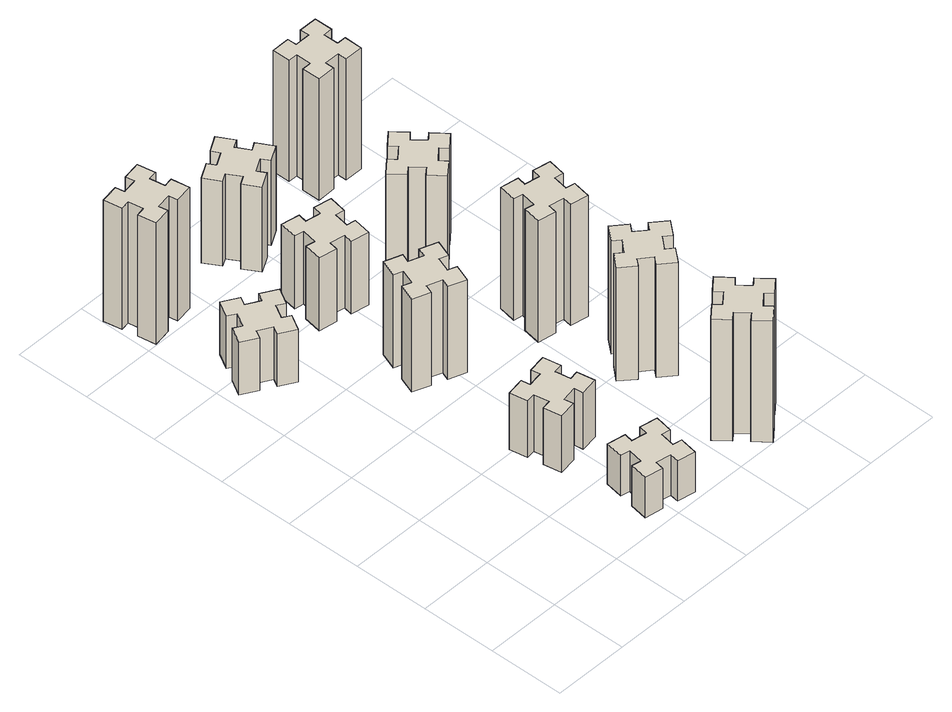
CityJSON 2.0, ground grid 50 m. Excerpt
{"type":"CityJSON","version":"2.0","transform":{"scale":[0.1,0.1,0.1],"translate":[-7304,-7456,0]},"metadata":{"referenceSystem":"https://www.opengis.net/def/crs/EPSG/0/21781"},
"CityObjects":{
"building1":{"type":"Building","attributes":{"class":"1000","function":"1000","usage":"1000","yearOfConstruction":2016,"roofType":"1000","measuredHeight":39,"storeysAboveGround":30,"storeysBelowGround":0},"geometry":[{"type":"Solid","lod":"1","boundaries":[[[[0,1,2,3,4,5,6,7,8,9,10,11,12,13,14,15,16,17,18,19]],[[17,16,20,21]],[[16,15,22,20]],[[15,14,23,22]],[[14,13,24,23]],[[13,12,25,24]],[[12,11,26,25]],[[11,10,27,26]],[[10,9,28,27]],[[9,8,29,28]],[[8,7,30,29]],[[7,6,31,30]],[[6,5,32,31]],[[5,4,33,32]],[[4,3,34,33]],[[3,2,35,34]],[[2,1,36,35]],[[1,0,37,36]],[[0,19,38,37]],[[19,18,39,38]],[[18,17,21,39]],[[24,25,26,27,28,29,30,31,32,33,34,35,36,37,38,39,21,20,22,23]]]]}]},
"building2":{"type":"Building","attributes":{"class":"1000","function":"1000","usage":"1000","yearOfConstruction":2016,"roofType":"1000","measuredHeight":30,"storeysAboveGround":30,"storeysBelowGround":0},"geometry":[{"type":"Solid","lod":"1","boundaries":[[[[40,41,42,43,44,45,46,47,48,49,50,51,52,53,54,55,56,57,58,59]],[[57,56,60,61]],[[56,55,62,60]],[[55,54,63,62]],[[54,53,64,63]],[[53,52,65,64]],[[52,51,66,65]],[[51,50,67,66]],[[50,49,68,67]],[[49,48,69,68]],[[48,47,70,69]],[[47,46,71,70]],[[46,45,72,71]],[[45,44,73,72]],[[44,43,74,73]],[[43,42,75,74]],[[42,41,76,75]],[[41,40,77,76]],[[40,59,78,77]],[[59,58,79,78]],[[58,57,61,79]],[[64,65,66,67,68,69,70,71,72,73,74,75,76,77,78,79,61,60,62,63]]]]}]},
"building3":{"type":"Building","attributes":{"class":"1000","function":"1000","usage":"1000","yearOfConstruction":2016,"roofType":"1000","measuredHeight":90,"storeysAboveGround":30,"storeysBelowGround":0},"geometry":[{"type":"Solid","lod":"1","boundaries":[[[[80,81,82,83,84,85,86,87,88,89,90,91,92,93,94,95,96,97,98,99]],[[97,96,100,101]],[[96,95,102,100]],[[95,94,103,102]],[[94,93,104,103]],[[93,92,105,104]],[[92,91,106,105]],[[91,90,107,106]],[[90,89,108,107]],[[89,88,109,108]],[[88,87,110,109]],[[87,86,111,110]],[[86,85,112,111]],[[85,84,113,112]],[[84,83,114,113]],[[83,82,115,114]],[[82,81,116,115]],[[81,80,117,116]],[[80,99,118,117]],[[99,98,119,118]],[[98,97,101,119]],[[104,105,106,107,108,109,110,111,112,113,114,115,116,117,118,119,101,100,102,103]]]]}]},
"building4":{"type":"Building","attributes":{"class":"1000","function":"1000","usage":"1000","yearOfConstruction":2016,"roofType":"1000","measuredHeight":42,"storeysAboveGround":30,"storeysBelowGround":0},"geometry":[{"type":"Solid","lod":"1","boundaries":[[[[120,121,122,123,124,125,126,127,128,129,130,131,132,133,134,135,136,137,138,139]],[[137,136,140,141]],[[136,135,142,140]],[[135,134,143,142]],[[134,133,144,143]],[[133,132,145,144]],[[132,131,146,145]],[[131,130,147,146]],[[130,129,148,147]],[[129,128,149,148]],[[128,127,150,149]],[[127,126,151,150]],[[126,125,152,151]],[[125,124,153,152]],[[124,123,154,153]],[[123,122,155,154]],[[122,121,156,155]],[[121,120,157,156]],[[120,139,158,157]],[[139,138,159,158]],[[138,137,141,159]],[[144,145,146,147,148,149,150,151,152,153,154,155,156,157,158,159,141,140,142,143]]]]}]},
"building5":{"type":"Building","attributes":{"class":"1000","function":"1000","usage":"1000","yearOfConstruction":2016,"roofType":"1000","measuredHeight":69,"storeysAboveGround":30,"storeysBelowGround":0},"geometry":[{"type":"Solid","lod":"1","boundaries":[[[[160,161,162,163,164,165,166,167,168,169,170,171,172,173,174,175,176,177,178,179]],[[177,176,180,181]],[[176,175,182,180]],[[175,174,183,182]],[[174,173,184,183]],[[173,172,185,184]],[[172,171,186,185]],[[171,170,187,186]],[[170,169,188,187]],[[169,168,189,188]],[[168,167,190,189]],[[167,166,191,190]],[[166,165,192,191]],[[165,164,193,192]],[[164,163,194,193]],[[163,162,195,194]],[[162,161,196,195]],[[161,160,197,196]],[[160,179,198,197]],[[179,178,199,198]],[[178,177,181,199]],[[184,185,186,187,188,189,190,191,192,193,194,195,196,197,198,199,181,180,182,183]]]]}]},
"building6":{"type":"Building","attributes":{"class":"1000","function":"1000","usage":"1000","yearOfConstruction":2016,"roofType":"1000","measuredHeight":54,"storeysAboveGround":30,"storeysBelowGround":0},"geometry":[{"type":"Solid","lod":"1","boundaries":[[[[200,201,202,203,204,205,206,207,208,209,210,211,212,213,214,215,216,217,218,219]],[[217,216,220,221]],[[216,215,222,220]],[[215,214,223,222]],[[214,213,224,223]],[[213,212,225,224]],[[212,211,226,225]],[[211,210,227,226]],[[210,209,228,227]],[[209,208,229,228]],[[208,207,230,229]],[[207,206,231,230]],[[206,205,232,231]],[[205,204,233,232]],[[204,203,234,233]],[[203,202,235,234]],[[202,201,236,235]],[[201,200,237,236]],[[200,219,238,237]],[[219,218,239,238]],[[218,217,221,239]],[[224,225,226,227,228,229,230,231,232,233,234,235,236,237,238,239,221,220,222,223]]]]}]},
"building7":{"type":"Building","attributes":{"class":"1000","function":"1000","usage":"1000","yearOfConstruction":2016,"roofType":"1000","measuredHeight":90,"storeysAboveGround":30,"storeysBelowGround":0},"geometry":[{"type":"Solid","lod":"1","boundaries":[[[[240,241,242,243,244,245,246,247,248,249,250,251,252,253,254,255,256,257,258,259]],[[257,256,260,261]],[[256,255,262,260]],[[255,254,263,262]],[[254,253,264,263]],[[253,252,265,264]],[[252,251,266,265]],[[251,250,267,266]],[[250,249,268,267]],[[249,248,269,268]],[[248,247,270,269]],[[247,246,271,270]],[[246,245,272,271]],[[245,244,273,272]],[[244,243,274,273]],[[243,242,275,274]],[[242,241,276,275]],[[241,240,277,276]],[[240,259,278,277]],[[259,258,279,278]],[[258,257,261,279]],[[264,265,266,267,268,269,270,271,272,273,274,275,276,277,278,279,261,260,262,263]]]]}]},
"building8":{"type":"Building","attributes":{"class":"1000","function":"1000","usage":"1000","yearOfConstruction":2016,"roofType":"1000","measuredHeight":63,"storeysAboveGround":30,"storeysBelowGround":0},"geometry":[{"type":"Solid","lod":"1","boundaries":[[[[280,281,282,283,284,285,286,287,288,289,290,291,292,293,294,295,296,297,298,299]],[[297,296,300,301]],[[296,295,302,300]],[[295,294,303,302]],[[294,293,304,303]],[[293,292,305,304]],[[292,291,306,305]],[[291,290,307,306]],[[290,289,308,307]],[[289,288,309,308]],[[288,287,310,309]],[[287,286,311,310]],[[286,285,312,311]],[[285,284,313,312]],[[284,283,314,313]],[[283,282,315,314]],[[282,281,316,315]],[[281,280,317,316]],[[280,299,318,317]],[[299,298,319,318]],[[298,297,301,319]],[[304,305,306,307,308,309,310,311,312,313,314,315,316,317,318,319,301,300,302,303]]]]}]},
"building9":{"type":"Building","attributes":{"class":"1000","function":"1000","usage":"1000","yearOfConstruction":2016,"roofType":"1000","measuredHeight":84,"storeysAboveGround":30,"storeysBelowGround":0},"geometry":[{"type":"Solid","lod":"1","boundaries":[[[[320,321,322,323,324,325,326,327,328,329,330,331,332,333,334,335,336,337,338,339]],[[337,336,340,341]],[[336,335,342,340]],[[335,334,343,342]],[[334,333,344,343]],[[333,332,345,344]],[[332,331,346,345]],[[331,330,347,346]],[[330,329,348,347]],[[329,328,349,348]],[[328,327,350,349]],[[327,326,351,350]],[[326,325,352,351]],[[325,324,353,352]],[[324,323,354,353]],[[323,322,355,354]],[[322,321,356,355]],[[321,320,357,356]],[[320,339,358,357]],[[339,338,359,358]],[[338,337,341,359]],[[344,345,346,347,348,349,350,351,352,353,354,355,356,357,358,359,341,340,342,343]]]]}]},
"building10":{"type":"Building","attributes":{"class":"1000","function":"1000","usage":"1000","yearOfConstruction":2016,"roofType":"1000","measuredHeight":90,"storeysAboveGround":30,"storeysBelowGround":0},"geometry":[{"type":"Solid","lod":"1","boundaries":[[[[360,361,362,363,364,365,366,367,368,369,370,371,372,373,374,375,376,377,378,379]],[[377,376,380,381]],[[376,375,382,380]],[[375,374,383,382]],[[374,373,384,383]],[[373,372,385,384]],[[372,371,386,385]],[[371,370,387,386]],[[370,369,388,387]],[[369,368,389,388]],[[368,367,390,389]],[[367,366,391,390]],[[366,365,392,391]],[[365,364,393,392]],[[364,363,394,393]],[[363,362,395,394]],[[362,361,396,395]],[[361,360,397,396]],[[360,379,398,397]],[[379,378,399,398]],[[378,377,381,399]],[[384,385,386,387,388,389,390,391,392,393,394,395,396,397,398,399,381,380,382,383]]]]}]},
"building11":{"type":"Building","attributes":{"class":"1000","function":"1000","usage":"1000","yearOfConstruction":2016,"roofType":"1000","measuredHeight":72,"storeysAboveGround":30,"storeysBelowGround":0},"geometry":[{"type":"Solid","lod":"1","boundaries":[[[[400,401,402,403,404,405,406,407,408,409,410,411,412,413,414,415,416,417,418,419]],[[417,416,420,421]],[[416,415,422,420]],[[415,414,423,422]],[[414,413,424,423]],[[413,412,425,424]],[[412,411,426,425]],[[411,410,427,426]],[[410,409,428,427]],[[409,408,429,428]],[[408,407,430,429]],[[407,406,431,430]],[[406,405,432,431]],[[405,404,433,432]],[[404,403,434,433]],[[403,402,435,434]],[[402,401,436,435]],[[401,400,437,436]],[[400,419,438,437]],[[419,418,439,438]],[[418,417,421,439]],[[424,425,426,427,428,429,430,431,432,433,434,435,436,437,438,439,421,420,422,423]]]]}]},
"building12":{"type":"Building","attributes":{"class":"1000","function":"1000","usage":"1000","yearOfConstruction":2016,"roofType":"1000","measuredHeight":90,"storeysAboveGround":30,"storeysBelowGround":0},"geometry":[{"type":"Solid","lod":"1","boundaries":[[[[440,441,442,443,444,445,446,447,448,449,450,451,452,453,454,455,456,457,458,459]],[[457,456,460,461]],[[456,455,462,460]],[[455,454,463,462]],[[454,453,464,463]],[[453,452,465,464]],[[452,451,466,465]],[[451,450,467,466]],[[450,449,468,467]],[[449,448,469,468]],[[448,447,470,469]],[[447,446,471,470]],[[446,445,472,471]],[[445,444,473,472]],[[444,443,474,473]],[[443,442,475,474]],[[442,441,476,475]],[[441,440,477,476]],[[440,459,478,477]],[[459,458,479,478]],[[458,457,461,479]],[[464,465,466,467,468,469,470,471,472,473,474,475,476,477,478,479,461,460,462,463]]]]}]}
},
"vertices":[
[376,2367,0],[426,2454,0],[478,2424,0],[538,2528,0],[434,2588,0],[404,2536,0],[317,2586,0],[347,2638,0],[243,2698,0],[183,2594,0],[235,2564,0],[185,2477,0],[133,2507,0],[73,2403,0],[177,2343,0],[207,2395,0],[294,2345,0],[264,2293,0],[368,2233,0],[428,2337,0],[294,2345,390],[264,2293,390],[207,2395,390],[177,2343,390],[73,2403,390],[133,2507,390],[185,2477,390],[235,2564,390],[183,2594,390],[243,2698,390],[347,2638,390],[317,2586,390],[404,2536,390],[434,2588,390],[538,2528,390],[478,2424,390],[426,2454,390],[376,2367,390],[428,2337,390],[368,2233,390],
[946,314,0],[928,215,0],[869,226,0],[848,107,0],[967,87,0],[977,146,0],[1075,128,0],[1065,69,0],[1183,48,0],[1204,167,0],[1145,177,0],[1162,275,0],[1221,265,0],[1242,383,0],[1124,404,0],[1114,345,0],[1015,362,0],[1026,421,0],[907,442,0],[887,324,0],[1015,362,300],[1026,421,300],[1114,345,300],[1124,404,300],[1242,383,300],[1221,265,300],[1162,275,300],[1145,177,300],[1204,167,300],[1183,48,300],[1065,69,300],[1075,128,300],[977,146,300],[967,87,300],[848,107,300],[869,226,300],[928,215,300],[946,314,300],[887,324,300],[907,442,300],
[88,3235,0],[106,3137,0],[47,3127,0],[67,3008,0],[186,3029,0],[175,3088,0],[274,3106,0],[284,3047,0],[402,3067,0],[381,3186,0],[322,3175,0],[305,3274,0],[364,3284,0],[343,3402,0],[225,3381,0],[235,3322,0],[137,3305,0],[127,3364,0],[8,3343,0],[29,3225,0],[137,3305,900],[127,3364,900],[235,3322,900],[225,3381,900],[343,3402,900],[364,3284,900],[305,3274,900],[322,3175,900],[381,3186,900],[402,3067,900],[284,3047,900],[274,3106,900],[175,3088,900],[186,3029,900],[67,3008,900],[47,3127,900],[106,3137,900],[88,3235,900],[29,3225,900],[8,3343,900],
[975,1002,0],[877,985,0],[867,1044,0],[748,1023,0],[769,905,0],[828,915,0],[846,817,0],[787,807,0],[807,688,0],[926,709,0],[915,768,0],[1014,786,0],[1024,727,0],[1142,747,0],[1121,866,0],[1062,855,0],[1045,954,0],[1104,964,0],[1083,1082,0],[965,1061,0],[1045,954,420],[1104,964,420],[1062,855,420],[1121,866,420],[1142,747,420],[1024,727,420],[1014,786,420],[915,768,420],[926,709,420],[807,688,420],[787,807,420],[846,817,420],[828,915,420],[769,905,420],[748,1023,420],[867,1044,420],[877,985,420],[975,1002,420],[965,1061,420],[1083,1082,420],
[1032,1741,0],[1066,1835,0],[1122,1814,0],[1163,1927,0],[1050,1968,0],[1030,1912,0],[936,1946,0],[957,2002,0],[844,2043,0],[803,1930,0],[859,1910,0],[825,1816,0],[769,1837,0],[727,1724,0],[840,1683,0],[861,1739,0],[955,1705,0],[934,1649,0],[1047,1607,0],[1088,1720,0],[955,1705,690],[934,1649,690],[861,1739,690],[840,1683,690],[727,1724,690],[769,1837,690],[825,1816,690],[859,1910,690],[803,1930,690],[844,2043,690],[957,2002,690],[936,1946,690],[1030,1912,690],[1050,1968,690],[1163,1927,690],[1122,1814,690],[1066,1835,690],[1032,1741,690],[1088,1720,690],[1047,1607,690],
[1014,2665,0],[915,2682,0],[926,2741,0],[807,2762,0],[787,2644,0],[846,2634,0],[828,2535,0],[769,2546,0],[748,2427,0],[867,2407,0],[877,2466,0],[975,2448,0],[965,2389,0],[1083,2368,0],[1104,2487,0],[1045,2497,0],[1062,2595,0],[1121,2585,0],[1142,2703,0],[1024,2724,0],[1062,2595,540],[1121,2585,540],[1045,2497,540],[1104,2487,540],[1083,2368,540],[965,2389,540],[975,2448,540],[877,2466,540],[867,2407,540],[748,2427,540],[769,2546,540],[828,2535,540],[846,2634,540],[787,2644,540],[807,2762,540],[926,2741,540],[915,2682,540],[1014,2665,540],[1024,2724,540],[1142,2703,540],
[1818,129,0],[1894,193,0],[1933,147,0],[2025,224,0],[1948,316,0],[1902,278,0],[1837,354,0],[1883,393,0],[1806,485,0],[1714,408,0],[1753,362,0],[1676,297,0],[1638,343,0],[1546,266,0],[1623,174,0],[1669,213,0],[1733,136,0],[1687,98,0],[1764,6,0],[1856,83,0],[1733,136,900],[1687,98,900],[1669,213,900],[1623,174,900],[1546,266,900],[1638,343,900],[1676,297,900],[1753,362,900],[1714,408,900],[1806,485,900],[1883,393,900],[1837,354,900],[1902,278,900],[1948,316,900],[2025,224,900],[1933,147,900],[1894,193,900],[1818,129,900],[1856,83,900],[1764,6,900],
[1066,3217,0],[1016,3304,0],[1068,3334,0],[1008,3438,0],[904,3378,0],[934,3326,0],[847,3276,0],[817,3328,0],[713,3268,0],[773,3164,0],[825,3194,0],[875,3107,0],[823,3077,0],[883,2973,0],[987,3033,0],[957,3085,0],[1044,3135,0],[1074,3083,0],[1178,3143,0],[1118,3247,0],[1044,3135,630],[1074,3083,630],[957,3085,630],[987,3033,630],[883,2973,630],[823,3077,630],[875,3107,630],[825,3194,630],[773,3164,630],[713,3268,630],[817,3328,630],[847,3276,630],[934,3326,630],[904,3378,630],[1008,3438,630],[1068,3334,630],[1016,3304,630],[1066,3217,630],[1118,3247,630],[1178,3143,630],
[1837,876,0],[1902,953,0],[1948,914,0],[2025,1006,0],[1933,1083,0],[1894,1037,0],[1818,1102,0],[1856,1148,0],[1764,1225,0],[1687,1133,0],[1733,1094,0],[1669,1018,0],[1623,1056,0],[1546,964,0],[1638,887,0],[1676,933,0],[1753,869,0],[1714,823,0],[1806,746,0],[1883,838,0],[1753,869,840],[1714,823,840],[1676,933,840],[1638,887,840],[1546,964,840],[1623,1056,840],[1669,1018,840],[1733,1094,840],[1687,1133,840],[1764,1225,840],[1856,1148,840],[1818,1102,840],[1894,1037,840],[1933,1083,840],[2025,1006,840],[1948,914,840],[1902,953,840],[1837,876,840],[1883,838,840],[1806,746,840],
[1617,1526,0],[1715,1508,0],[1705,1449,0],[1823,1428,0],[1844,1547,0],[1785,1557,0],[1802,1655,0],[1861,1645,0],[1882,1763,0],[1764,1784,0],[1754,1725,0],[1655,1742,0],[1666,1801,0],[1547,1822,0],[1527,1704,0],[1586,1694,0],[1568,1595,0],[1509,1606,0],[1488,1487,0],[1607,1467,0],[1568,1595,900],[1509,1606,900],[1586,1694,900],[1527,1704,900],[1547,1822,900],[1666,1801,900],[1655,1742,900],[1754,1725,900],[1764,1784,900],[1882,1763,900],[1861,1645,900],[1802,1655,900],[1785,1557,900],[1844,1547,900],[1823,1428,900],[1705,1449,900],[1715,1508,900],[1617,1526,900],[1607,1467,900],[1488,1487,900],
[1469,2433,0],[1533,2356,0],[1487,2318,0],[1564,2226,0],[1656,2303,0],[1618,2349,0],[1694,2413,0],[1733,2367,0],[1825,2444,0],[1748,2536,0],[1702,2498,0],[1637,2574,0],[1683,2613,0],[1606,2705,0],[1514,2628,0],[1553,2582,0],[1476,2517,0],[1438,2563,0],[1346,2486,0],[1423,2394,0],[1476,2517,720],[1438,2563,720],[1553,2582,720],[1514,2628,720],[1606,2705,720],[1683,2613,720],[1637,2574,720],[1702,2498,720],[1748,2536,720],[1825,2444,720],[1733,2367,720],[1694,2413,720],[1618,2349,720],[1656,2303,720],[1564,2226,720],[1487,2318,720],[1533,2356,720],[1469,2433,720],[1423,2394,720],[1346,2486,720],
[1635,3195,0],[1735,3195,0],[1735,3135,0],[1855,3135,0],[1855,3255,0],[1795,3255,0],[1795,3355,0],[1855,3355,0],[1855,3475,0],[1735,3475,0],[1735,3415,0],[1635,3415,0],[1635,3475,0],[1515,3475,0],[1515,3355,0],[1575,3355,0],[1575,3255,0],[1515,3255,0],[1515,3135,0],[1635,3135,0],[1575,3255,900],[1515,3255,900],[1575,3355,900],[1515,3355,900],[1515,3475,900],[1635,3475,900],[1635,3415,900],[1735,3415,900],[1735,3475,900],[1855,3475,900],[1855,3355,900],[1795,3355,900],[1795,3255,900],[1855,3255,900],[1855,3135,900],[1735,3135,900],[1735,3195,900],[1635,3195,900],[1635,3135,900],[1515,3135,900]
]}
